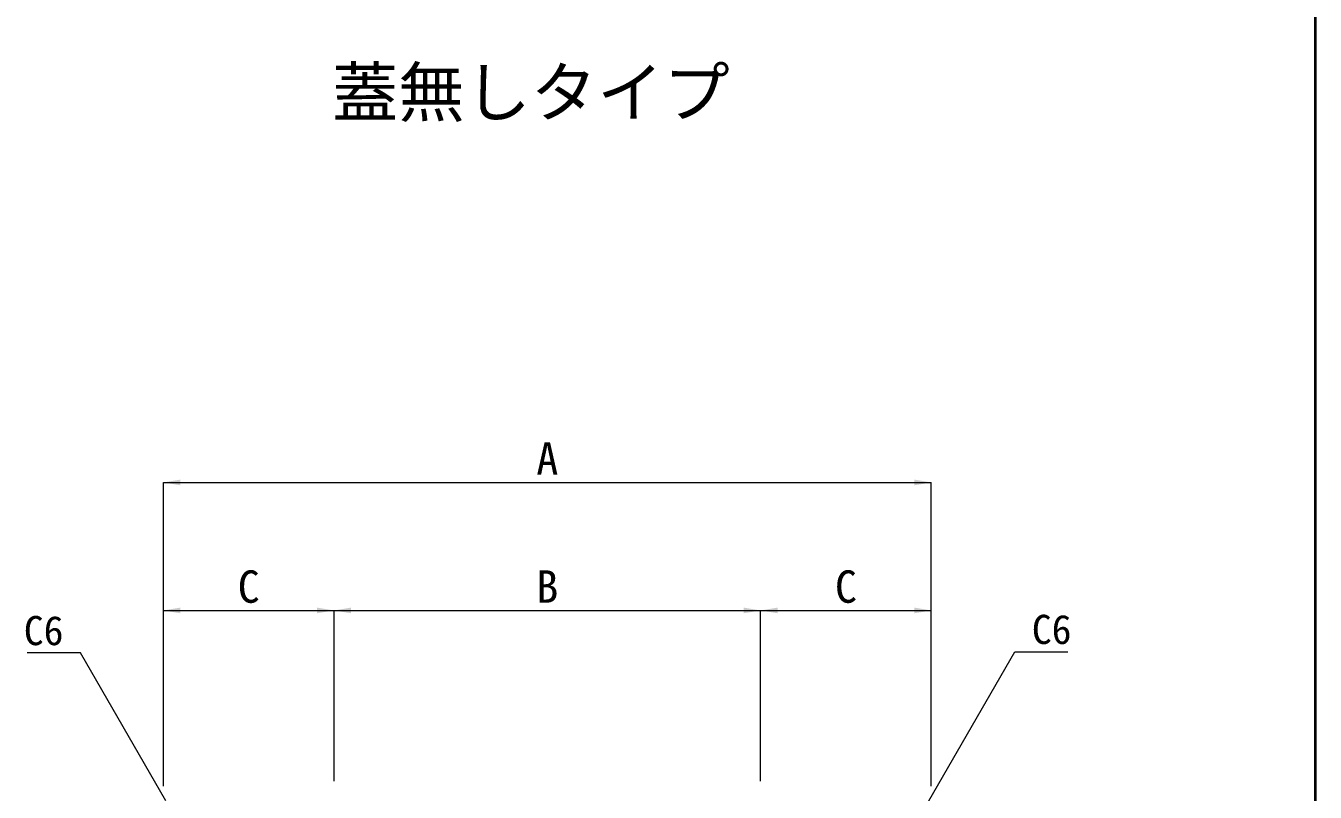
# Model space of a CAD drawing. Units: millimetres at full size; details may follow other scales. Extents: x 77366 to 106166, y -28085 to 6898.
# Drawn here: x 104455 to 105966, y 4015 to 4913 of the extents above; entities that cross this region are included whole.
import ezdxf
from ezdxf.enums import TextEntityAlignment as Align

# ---------------------------------------------------------------- set-up
doc = ezdxf.new("R2010")
doc.units = ezdxf.units.MM
doc.header["$LTSCALE"] = 50
for name, color, linetype, lineweight in [('図枠', 7, 'Continuous', 5), ('寸法線', 7, 'Continuous', 13), ('引出線', 4, 'Continuous', 13)]:
    doc.layers.add(name, color=color, linetype=linetype, lineweight=lineweight)
doc.styles.add('ＭＳ ゴシック', font='')
doc.styles.get('ＭＳ ゴシック').set_extended_font_data('MS Gothic')

# ---------------------------------------------------------------- blocks, each defined once
blk = doc.blocks.new('filled_arrow')
at = {"color": 0, "linetype": 'Continuous', "lineweight": -2}
blk.add_solid([(7.5, 1.25), (0, 0), (7.5, -1.25)], dxfattribs=at)

msp = doc.modelspace()

# ---------------------------------------------------------------- linework, layer by layer
at = {"layer": '図枠', "lineweight": 40}
msp.add_line((105965.8, 5414.64), (105965.8, -125.36), dxfattribs=at)
at = {"layer": '寸法線'}
for p, q in [((104615.8, 4378.06), (105515.8, 4378.06)), ((104615.8, 4022.06), (104615.8, 4378.06)), ((105515.8, 4022.06), (105515.8, 4378.06)), ((104615.8, 4228.06), (104815.8, 4228.06)), ((104615.8, 4022.06), (104615.8, 4228.06)), ((104815.8, 4028.06), (104815.8, 4228.06)), ((104815.8, 4228.06), (105315.8, 4228.06)), ((104815.8, 4028.06), (104815.8, 4228.06)), ((105315.8, 4028.06), (105315.8, 4228.06)), ((105315.8, 4228.06), (105515.8, 4228.06)), ((105315.8, 4028.06), (105315.8, 4228.06)), ((105515.8, 4022.06), (105515.8, 4228.06))]:
    msp.add_line(p, q, dxfattribs=at)
at = {"layer": '引出線'}
for points in [[(104618.8, 4005.06), (104518.73, 4178.38), (104456.34, 4178.38)], [(105512.8, 4005.06), (105613.65, 4179.74), (105676.04, 4179.74)]]:
    msp.add_lwpolyline(points, dxfattribs=at)

# ---------------------------------------------------------------- block references
at = {"layer": '寸法線', "xscale": 2.67, "yscale": 2.67}
for p in [(104615.8, 4378.06), (104615.8, 4228.06), (104815.8, 4228.06), (105315.8, 4228.06)]:
    msp.add_blockref('filled_arrow', p, dxfattribs=at)
at = {"layer": '寸法線', "xscale": 2.67, "yscale": 2.67, "rotation": 180}
for p in [(105515.8, 4378.06), (104815.8, 4228.06), (105315.8, 4228.06), (105515.8, 4228.06)]:
    msp.add_blockref('filled_arrow', p, dxfattribs=at)

# ---------------------------------------------------------------- texts
at = {"layer": '図枠', "style": 'ＭＳ ゴシック'}
msp.add_text('蓋無しタイプ ', height=56.96, dxfattribs=at).set_placement((105065.8, 4835.27), align=Align.MIDDLE_CENTER)
at = {"layer": '寸法線', "style": 'ＭＳ ゴシック'}
for s, p in [('A', (105065.8, 4406.06)), ('C', (104715.8, 4256.06)), ('B', (105065.8, 4256.06)), ('C', (105415.8, 4256.06))]:
    msp.add_text(s, height=37.98, dxfattribs=at).set_placement(p, align=Align.MIDDLE_CENTER)
at = {"layer": '引出線', "style": 'ＭＳ ゴシック'}
msp.add_text('C6', height=34.18, dxfattribs=at).set_placement((104498.73, 4221.58), align=Align.TOP_RIGHT)
msp.add_text('C6', height=34.18, dxfattribs=at).set_placement((105633.65, 4222.94), align=Align.TOP_LEFT)

doc.saveas('drawing.dxf')
